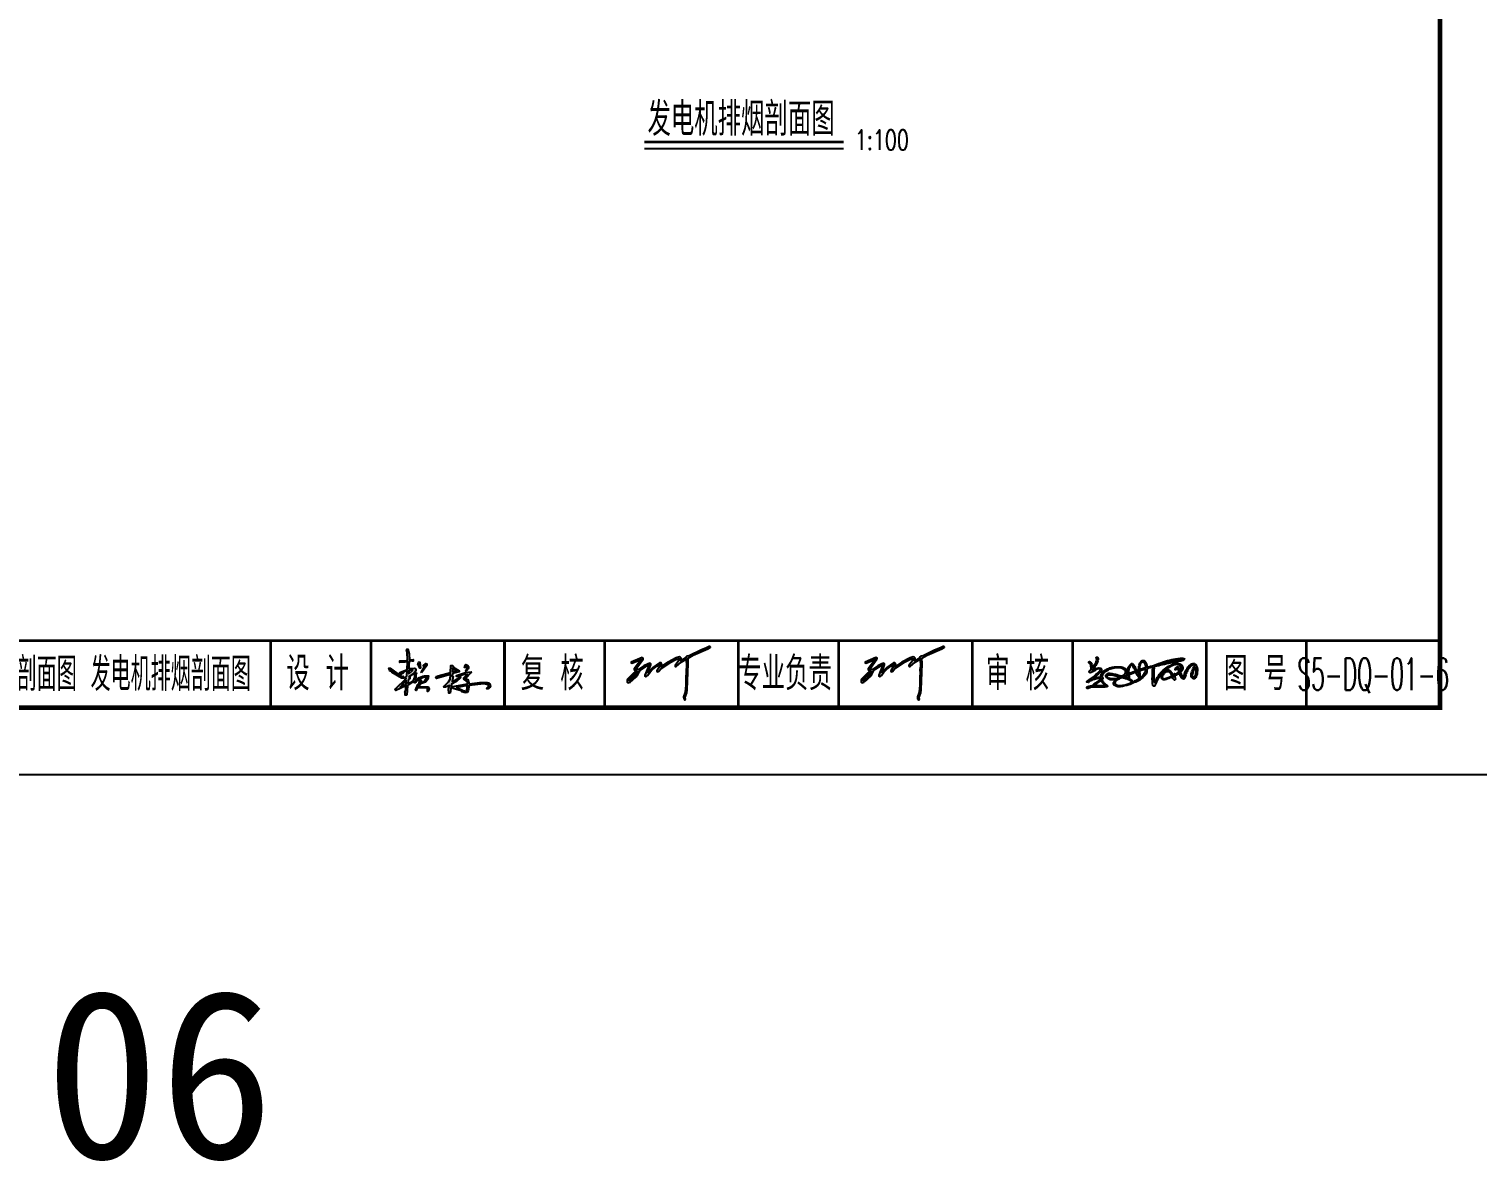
# Model space of a CAD drawing. Header units: millimetres. Extents: x 210068 to 672068, y -299976 to -107099.
# Drawn here: x 355953 to 377621, y -299976 to -283040 of the extents above; entities that cross this region are included whole.
import ezdxf
from ezdxf.enums import TextEntityAlignment as Align

# ---------------------------------------------------------------- set-up
doc = ezdxf.new("R2010")
doc.units = ezdxf.units.MM
doc.header["$LTSCALE"] = 1000
doc.header["$MEASUREMENT"] = 0
for name, color, linetype in [('1', 1, 'Continuous'), ('图框', 7, 'Continuous'), ('文字', 7, 'Continuous')]:
    doc.layers.add(name, color=color, linetype=linetype)
doc.styles.add('-黑体', font='SIMHEI.TTF')
doc.styles.get("Standard").update_dxf_attribs({"font": 'simplex1.shx', "width": 0.7, "bigfont": 'HZTXT.shx'})
doc.styles.add('四航院', font='simplex1.shx', dxfattribs={"width": 0.7, "height": 3.5, "bigfont": 'HZTXT.shx'})

# ---------------------------------------------------------------- blocks, each defined once
blk = doc.blocks.new('series')
at = {"width": 0.75}
for tag, height, p in [('页码', 4, (-35, -19)), ('图名', 5, (-220, -282)), ('图号', 5, (-20, -282))]:
    blk.add_attdef(tag, text='', height=height, dxfattribs=at).set_placement(p, align=Align.MIDDLE_CENTER)

msp = doc.modelspace()

# ---------------------------------------------------------------- hatches: boundary and pattern name
at = {"linetype": 'Continuous'}
h = msp.add_hatch(color=256, dxfattribs=at)
h.paths.add_polyline_path([(365055, -292658.5), (365062.2, -292654.9), (365055, -292676.5), (365015.4, -292726.9), (364972.2, -292766.5), (364936.2, -292788.1), (364957.8, -292748.5)], flags=17)
h.paths.add_polyline_path([(366145.8, -292280.5), (366142.2, -292276.9), (366131.4, -292276.9), (366091.8, -292298.5), (366005.4, -292330.9), (365832.6, -292417.3), (365796.6, -292424.5), (365785.8, -292435.3), (365785.8, -292442.5), (365706.6, -292492.9), (365713.8, -292453.3), (365699.4, -292438.9), (365685, -292435.3), (365638.2, -292449.7), (365515.8, -292514.5), (365418.6, -292579.3), (365411.4, -292579.3), (365422.2, -292550.5), (365418.6, -292532.5), (365411.4, -292525.3), (365389.8, -292525.3), (365289, -292593.7), (365213.4, -292669.3), (365256.6, -292550.5), (365256.6, -292539.7), (365245.8, -292528.9), (365217, -292536.1), (365155.8, -292568.5), (365073, -292622.5), (365033.4, -292615.3), (365141.4, -292467.7), (365145, -292453.3), (365127, -292442.5), (364965, -292510.9), (364965, -292521.7), (364975.8, -292528.9), (365112.6, -292471.3), (365008.2, -292611.7), (365008.2, -292626.1), (365015.4, -292633.3), (365047.8, -292640.5), (365001, -292676.5), (364911, -292766.5), (364903.8, -292780.9), (364903.8, -292809.7), (364914.6, -292820.5), (364947, -292809.7), (364983, -292784.5), (365037, -292734.1), (365065.8, -292698.1), (365101.8, -292626.1), (365188.2, -292572.1), (365231.4, -292554.1), (365170.2, -292708.9), (365170.2, -292723.3), (365184.6, -292734.1), (365209.8, -292712.5), (365245.8, -292662.1), (365289, -292618.9), (365350.2, -292572.1), (365397, -292546.9), (365386.2, -292582.9), (365350.2, -292644.1), (365357.4, -292658.5), (365379, -292647.7), (365411.4, -292608.1), (365555.4, -292514.5), (365634.6, -292474.9), (365670.6, -292460.5), (365688.6, -292460.5), (365688.6, -292474.9), (365620.2, -292564.9), (365623.8, -292575.7), (365638.2, -292575.7), (365713.8, -292510.9), (365789.4, -292467.7), (365793, -292575.7), (365785.8, -292629.7), (365789.4, -292672.9), (365782.2, -292734.1), (365782.2, -292856.5), (365771.4, -292960.9), (365746.2, -293032.9), (365749.8, -293058.1), (365764.2, -293076.1), (365771.4, -293076.1), (365778.6, -293065.3), (365771.4, -293036.5), (365796.6, -292971.7), (365803.8, -292924.9), (365818.2, -292536.1), (365814.6, -292453.3), (365893.8, -292406.5), (366113.4, -292312.9), (366153, -292287.7)])
h = msp.add_hatch(color=256, dxfattribs=at)
h.paths.add_polyline_path([(368555, -292658.5), (368562.2, -292654.9), (368555, -292676.5), (368515.4, -292726.9), (368472.2, -292766.5), (368436.2, -292788.1), (368457.8, -292748.5)], flags=17)
h.paths.add_polyline_path([(369645.8, -292280.5), (369642.2, -292276.9), (369631.4, -292276.9), (369591.8, -292298.5), (369505.4, -292330.9), (369332.6, -292417.3), (369296.6, -292424.5), (369285.8, -292435.3), (369285.8, -292442.5), (369206.6, -292492.9), (369213.8, -292453.3), (369199.4, -292438.9), (369185, -292435.3), (369138.2, -292449.7), (369015.8, -292514.5), (368918.6, -292579.3), (368911.4, -292579.3), (368922.2, -292550.5), (368918.6, -292532.5), (368911.4, -292525.3), (368889.8, -292525.3), (368789, -292593.7), (368713.4, -292669.3), (368756.6, -292550.5), (368756.6, -292539.7), (368745.8, -292528.9), (368717, -292536.1), (368655.8, -292568.5), (368573, -292622.5), (368533.4, -292615.3), (368641.4, -292467.7), (368645, -292453.3), (368627, -292442.5), (368465, -292510.9), (368465, -292521.7), (368475.8, -292528.9), (368612.6, -292471.3), (368508.2, -292611.7), (368508.2, -292626.1), (368515.4, -292633.3), (368547.8, -292640.5), (368501, -292676.5), (368411, -292766.5), (368403.8, -292780.9), (368403.8, -292809.7), (368414.6, -292820.5), (368447, -292809.7), (368483, -292784.5), (368537, -292734.1), (368565.8, -292698.1), (368601.8, -292626.1), (368688.2, -292572.1), (368731.4, -292554.1), (368670.2, -292708.9), (368670.2, -292723.3), (368684.6, -292734.1), (368709.8, -292712.5), (368745.8, -292662.1), (368789, -292618.9), (368850.2, -292572.1), (368897, -292546.9), (368886.2, -292582.9), (368850.2, -292644.1), (368857.4, -292658.5), (368879, -292647.7), (368911.4, -292608.1), (369055.4, -292514.5), (369134.6, -292474.9), (369170.6, -292460.5), (369188.6, -292460.5), (369188.6, -292474.9), (369120.2, -292564.9), (369123.8, -292575.7), (369138.2, -292575.7), (369213.8, -292510.9), (369289.4, -292467.7), (369293, -292575.7), (369285.8, -292629.7), (369289.4, -292672.9), (369282.2, -292734.1), (369282.2, -292856.5), (369271.4, -292960.9), (369246.2, -293032.9), (369249.8, -293058.1), (369264.2, -293076.1), (369271.4, -293076.1), (369278.6, -293065.3), (369271.4, -293036.5), (369296.6, -292971.7), (369303.8, -292924.9), (369318.2, -292536.1), (369314.6, -292453.3), (369393.8, -292406.5), (369613.4, -292312.9), (369653, -292287.7)])
h = msp.add_hatch(color=256, dxfattribs=at)
h.paths.add_polyline_path([(361605.3, -292716.1), (361584.3, -292740.1), (361584.3, -292752.1), (361599.3, -292758.1), (361437.3, -292911.1), (361434.3, -292929.1), (361443.3, -292935.1), (361593.3, -292869.1), (361593.3, -292926.1), (361575.3, -292965.1), (361584.3, -292974.1), (361584.3, -293004.1), (361608.3, -293007.1), (361617.3, -292860.1), (361713.3, -292797.1), (361713.3, -292818.1), (361728.3, -292824.1, -0.219057), (361908.3, -292737.1), (361878.3, -292791.1), (361827.3, -292833.1), (361884.3, -292812.1), (361920.3, -292770.1), (361929.3, -292719.1, 0.293496), (361734.3, -292800.1), (361740.3, -292701.1), (361749.3, -292686.1), (361746.3, -292668.1), (361722.3, -292689.1, -0.49928), (361620.3, -292827.1), (361632.3, -292773.1), (361653.3, -292764.1), (361650.3, -292731.1), (361638.3, -292734.1), (361707.3, -292686.1), (361740.3, -292644.1), (361743.3, -292617.1), (361722.3, -292602.1), (361638.3, -292608.1), (361638.3, -292533.1), (361647.3, -292497.1), (361686.3, -292488.1), (361686.3, -292500.1), (361701.3, -292497.1), (361701.3, -292473.1), (361647.3, -292476.1), (361641.3, -292389.1), (361620.3, -292320.1), (361605.3, -292320.1), (361602.3, -292350.1), (361611.3, -292362.1), (361617.3, -292482.1), (361584.3, -292494.1), (361500.3, -292494.1), (361500.3, -292518.1), (361575.3, -292515.1), (361617.3, -292503.1), (361611.3, -292620.1), (361500.3, -292665.1), (361509.3, -292698.1), (361524.3, -292698.1), (361524.3, -292680.1), (361545.3, -292680.1), (361557.3, -292662.1), (361611.3, -292644.1)])
h.paths.add_polyline_path([(361632.3, -292677.1), (361638.3, -292635.1), (361692.3, -292626.1), (361692.3, -292638.1), (361641.3, -292683.1)], flags=16)
h.paths.add_polyline_path([(361596.3, -292788.1), (361596.3, -292842.1), (361500.3, -292890.1)], flags=16)
for points in [[(361785.3, -292575.1), (361785.3, -292551.1), (361773.3, -292554.1), (361779.3, -292515.1), (361803.3, -292515.1), (361809.3, -292605.1), (361800.3, -292605.1)], [(361533.3, -292752.1), (361566.3, -292755.1), (361569.3, -292740.1), (361554.3, -292722.1), (361545.3, -292731.1), (361491.3, -292704.1), (361359.3, -292602.1), (361338.3, -292602.1, 0.426792), (361380.3, -292650.1), (361389.3, -292665.1)], [(361827.3, -292671.1), (361821.3, -292665.1), (361881.3, -292563.1), (361851.3, -292569.1), (361893.3, -292533.1), (361908.3, -292536.1), (361908.3, -292563.1)], [(362487.3, -292641.1), (362496.3, -292650.1), (362526.3, -292611.1, 0.66475), (362478.3, -292551.1), (362472.3, -292593.1), (362490.3, -292578.1, -0.537712)]]:
    msp.add_hatch(color=256, dxfattribs=at).paths.add_polyline_path(points)
h = msp.add_hatch(color=256)
h.paths.add_polyline_path([(371931.4, -292457.8, 0.4327362), (371923.3, -292451, -0.414825), (371917.2, -292446.2, -0.2174435), (371939.8, -292439.1, -0.3028238), (371952.6, -292458.1, -0.0646195), (371938.8, -292524.4, 0.0020696), (371892.8, -292601.3, -0.0118612), (371863.8, -292627.4, 0.7994399), (371876.4, -292630.3, -0.0277972), (371939.3, -292600.3, -0.1025058), (371987.2, -292601.1, -0.2791053), (371997.7, -292611.2, -0.3766822), (371994.9, -292652.2, -0.0137946), (371903.5, -292734.3, 0.0411371), (371884.8, -292749.4, 0.3266972), (371899.9, -292750.9, -0.0497927), (371968.5, -292737.2, 0.1381295), (371991.1, -292730, 0.0043732), (371996.8, -292698.1, -0.0037903), (372028, -292654.7, -0.0731098), (372091.9, -292612.5, -0.0392957), (372163.9, -292588.1, -0.0576859), (372298.5, -292581.6, -0.0451618), (372362.2, -292613.1, -0.096541), (372385.9, -292654.3, -0.063701), (372373.9, -292690.6, 0.7152111), (372379.2, -292693.8, 0.0348217), (372393.7, -292686, -0.0050491), (372393.3, -292645.9, -0.0699507), (372406, -292587.4, -0.0946028), (372451.8, -292533, -0.4266704), (372466, -292534.8, -0.1664051), (372490.4, -292562.8, -0.0455592), (372518.9, -292619.7, 0.3457404), (372534.6, -292637.1, 0.3271849), (372558.7, -292626.4, -0.006336), (372564.2, -292559.7, -0.0704587), (372593.8, -292498.8, -0.2771538), (372634.7, -292487.8, -0.2582571), (372659.4, -292511.6, -0.0598532), (372680.3, -292559.4, 0.0331616), (372683.2, -292588.3), (372723, -292578.4, 0.0061849), (372781.2, -292563.1, -0.0154702), (372928.5, -292508.3, -0.0237323), (373052.8, -292474.5, -0.0275198), (373179.7, -292455.1, -0.0939047), (373233.7, -292455.7, -0.6394761), (373234.5, -292479.2, -0.0844158), (373170.3, -292499.9, -0.0132345), (373031.7, -292527.4, 0.00764), (372800.5, -292579.1, 0.4170973), (372787.5, -292596.9, -0.0068591), (372784.8, -292760.8, 0.052186), (372786.3, -292805.7, 0.9171388), (372798.3, -292807.1, -0.0654685), (372854.8, -292716.8, -0.040623), (372923, -292633, -0.0295505), (373006.8, -292573.5, -0.0510813), (373097.4, -292531.9, -0.0592818), (373159.4, -292530.6, -0.0981614), (373205.2, -292557.1, -0.1186853), (373217.9, -292608.9, -0.1726922), (373198, -292649.3, 0.0946632), (373182.9, -292658.9, 0.0521788), (373212.9, -292728.2, 0.3405225), (373226.7, -292738, 0.25885), (373235.6, -292723.5, -0.0721136), (373254.2, -292649, -0.0415148), (373313.7, -292564.7, -0.0470668), (373350.5, -292537.2, -0.1827595), (373383.1, -292530.6, -0.2343197), (373420, -292559.1, -0.0735697), (373433.5, -292592, -0.0388471), (373436.8, -292617.1, -0.074643), (373426.2, -292710.6, -0.0217995), (373413.7, -292741.5, -0.1539104), (373388.4, -292761.2, -0.223788), (373370, -292758.2, -0.1622081), (373346, -292726.9, -0.1397454), (373348, -292673.4, -0.0385409), (373379.4, -292593, 0.0143412), (373391.9, -292569.1, 0.309375), (373388.1, -292556.4, 0.2722505), (373371.7, -292551.2, 0.128075), (373345.2, -292568.2, 0.0555112), (373309.1, -292608.8, 0.0577165), (373275.9, -292667, 0.0259253), (373254.8, -292734.6, -0.168675), (373233.3, -292764.8, -0.1362568), (373210.1, -292758.4, -0.1167027), (373180.9, -292708.3, -0.032028), (373171.6, -292681.3, 0.5041088), (373163.2, -292680.4, -0.0231096), (373131.8, -292698.9, -0.0152378), (373105.7, -292713.2, 0.3334555), (373101.3, -292726.4, 0.044295), (373106.7, -292764.8, -0.2384524), (373102.4, -292779.3, -0.2012734), (373089.6, -292778.5, -0.0718023), (373077.2, -292767.4, -0.1000271), (373065.3, -292742.2, 0.2425395), (373060.1, -292734.9, 0.2253254), (373048.4, -292738.3, -0.0305318), (372970.2, -292772.2, -0.0623434), (372931.6, -292778.2, -0.0254803), (372916, -292770.3, -0.1584213), (372900.9, -292742.2, -0.0347172), (372900.3, -292735.2, -0.0931023), (372912, -292698.9, -0.0511314), (372946.2, -292652.1, -0.0518468), (372978.2, -292630, -0.0699281), (373005.5, -292629.7, -0.0862153), (373032.2, -292647, 0.0042666), (373050, -292667.7, -0.0082458), (373072.9, -292707.1, 0.4672977), (373085.5, -292706.7, 0.2152786), (373089, -292688.9, -0.1146676), (373091.9, -292682.5, -0.2545008), (373097.8, -292688.2, 0.157949), (373102.8, -292695.2, 0.0496999), (373132.9, -292676.5, 0.0431146), (373161.5, -292655.9, 0.1935942), (373153.7, -292641.3, -0.0042784), (373140, -292607.1, 0.3613943), (373129.5, -292609.2, 0.0482181), (373114.6, -292628.1, -0.1901289), (373105.6, -292626, -0.2330104), (373108.1, -292611.7, -0.1097301), (373128, -292584.1, -0.4251917), (373152.1, -292584, -0.0321403), (373165.6, -292616.4, 0.0623462), (373176.2, -292638.1, 0.1551652), (373187.1, -292633.2, 0.1479596), (373194.6, -292601, 0.1345155), (373177.9, -292563.1, 0.1393905), (373122.6, -292546.3, 0.0360024), (373040.6, -292573.9, 0.0208982), (372954.5, -292630.7, 0.0282837), (372870.6, -292724.2), (372839, -292770.5), (372810.5, -292841.6), (372794.1, -292871.1), (372778.9, -292871.1), (372769.7, -292859.6), (372765.8, -292829.7, -0.0460679), (372764.8, -292694.1, -0.0082422), (372767.5, -292627.4, 0.0338811), (372768, -292597.7, 0.5113301), (372756.3, -292587.2, -0.0582598), (372703.8, -292602.4, 0.1369115), (372687.5, -292611.3, 0.1861389), (372682.5, -292640.9, -0.2193356), (372658.3, -292701.5, -0.0562723), (372574.2, -292780.5, -0.0279825), (372409, -292852.7, -0.0286218), (372285.9, -292880.7, -0.0620296), (372231.2, -292877.7, -0.1104476), (372190.2, -292855.8, -0.1967704), (372182.3, -292818.8, -0.1131678), (372200.7, -292784.9, -0.0371835), (372218.7, -292773.2, 0.6466787), (372214.9, -292770.7, -0.1576124), (372187.9, -292778.2, -0.0170253), (372133.2, -292775.5, -0.1193186), (372089.8, -292753.6, -0.1690436), (372067.5, -292720.3, -0.2332322), (372074.7, -292695.2, -0.1410183), (372107.2, -292679.7, -0.0508835), (372148.4, -292681.8, -0.0195394), (372209, -292693.7, -0.0304809), (372299, -292719.2, 0.1215215), (372315.8, -292719, 0.0485331), (372345.8, -292698.4, 0.147562), (372361.2, -292671.6, 0.1370582), (372358.9, -292639.5, 0.0665455), (372332.6, -292615.7, 0.0377993), (372284.9, -292599.9, 0.0299176), (372214, -292600, 0.0427972), (372133.1, -292615.4, 0.0420571), (372057.7, -292658.3, 0.0981624), (372018.3, -292702.5, 0.0841314), (372009, -292733.8, -0.1519375), (372024.3, -292757.6, -0.3106588), (372014, -292767.9, 0.3875144), (372011.5, -292784.3, 0.0608374), (372042.1, -292824.8, -0.0011282), (372058.2, -292840.2, 0.0072521), (372086.9, -292862.6, -0.3491084), (372090.2, -292875.6, 1.2567844), (372087.3, -292878.6, -0.2568734), (372070.7, -292883.6, -0.0124278), (371999.7, -292889, -0.0245348), (371891.4, -292885.3, 0.0325614), (371850.9, -292885.9, -0.0617886), (371801.8, -292908.4, -0.5628851), (371784.1, -292892.9, -0.2086462), (371797.7, -292878.2, -0.1119134), (371851.5, -292867.9, 0.0189876), (371870.2, -292856.2, -0.0015636), (371965.4, -292788.4, 0.0431656), (371997.3, -292764.9, 0.2774168), (371987.7, -292752.2, 0.0215885), (371911.9, -292768, 0.0625001), (371853, -292784.8, 0.0430708), (371806.1, -292815, -0.1160671), (371783.6, -292810.2, -0.4490408), (371788.4, -292796.8, -0.0009373), (371818.6, -292779.1, 0.0358329), (371899.3, -292715.4, 0.0144033), (371977.1, -292644.3, -0.0026158), (371988.9, -292628.2, 0.2401308), (371982.9, -292613.2, 0.1301719), (371938.3, -292617.7, 0.0410354), (371883.1, -292648.8, 0.0090065), (371848.7, -292669.5, -0.1516466), (371820.8, -292666.8, -0.1315232), (371813.9, -292655.4, -0.1772201), (371833.1, -292634.8, -0.0119865), (371846, -292620.7, 0.1895782), (371845.1, -292595.2, 0.0195597), (371841.8, -292557.4, 0.0812343), (371822.2, -292534, -0.0497585), (371812.9, -292520.6, -0.2540424), (371814.6, -292508.2, -0.30104), (371830.3, -292506, -0.2307617), (371832.5, -292508.3, -0.0165178), (371847.1, -292527.2, -0.0043282), (371863.2, -292549.6, -0.0040155), (371866.7, -292594.1, 0.3889693), (371879, -292588.7, -0.0727992), (371901.5, -292553.3, -0.0107612), (371915.6, -292521.5, 0.0023371), (371929.1, -292484.8, 0.0646151)])
h.paths.add_polyline_path([(372486.7, -292600.2, 0.0065219), (372505.4, -292631.7, -0.2716971), (372508, -292644.4, -0.240232), (372498.3, -292650.5, 0.046381), (372472.1, -292657.1, 0.0200979), (372417.9, -292679.5, -0.4281212), (372407.5, -292678.2, -0.2210185), (372404.5, -292667.3, -0.046018), (372412, -292612.4, 0.0496636), (372423.5, -292584, -0.130486), (372447.2, -292556.9), (372454, -292554.5, -0.3156224), (372464.4, -292563.8, -0.0200788)], flags=16)
h.paths.add_polyline_path([(372518, -292663.9, 0.0405167), (372520.4, -292676, -0.0162823), (372540.6, -292712.7, 0.0839158), (372563.5, -292740.9, 0.4083665), (372576.3, -292739.6, 0.0091667), (372575.6, -292709.7, 0.0198115), (372571.4, -292654.9, -0.183743), (372577.6, -292642.5, -0.0325545), (372595.7, -292638.2, 0.0125035), (372652.1, -292620.7, -0.1784633), (372662.3, -292618.1, -0.0798844), (372663.5, -292640.1, -0.0426192), (372640.3, -292685, -0.0147428), (372585.3, -292748.4, 0.0005419), (372486.3, -292801.3, -0.01808), (372370.6, -292847.5, -0.0364788), (372303.2, -292860.8, -0.056104), (372243.7, -292860, -0.1075588), (372214.2, -292845.6, -0.1739776), (372203.8, -292822.4, -0.2239365), (372214.2, -292799.1, -0.0605148), (372252.1, -292772.1, -0.0176263), (372304, -292746.9, -0.1133686), (372314.3, -292746.9, 0.0030335), (372351, -292757.3, -0.0104927), (372397.4, -292771.4, -0.0302672), (372415.1, -292778.9, -0.0453155), (372425.9, -292784.9, -0.1046585), (372429, -292786.7, 0.1444517), (372444, -292793.3, 0.4530348), (372455.2, -292789.6, 0.3138115), (372456.2, -292783.2, 0.0522387), (372439.3, -292771.8, 0.0569054), (372421.8, -292761.9, -0.2850284), (372418.2, -292754.6, 0.0893207), (372413.7, -292729.1, -0.1474286), (372409.6, -292708.8, -0.2223063), (372421.9, -292699.9, 0.0107226), (372469.8, -292681, 0.0287759), (372509.3, -292662.9, -0.4496064)], flags=16)
h.paths.add_polyline_path([(372579.8, -292562.5, -0.0474508), (372595.6, -292521.2, -0.3272478), (372619.2, -292507.7, -0.2577654), (372644.6, -292530.6, 0.0319868), (372653.7, -292551.8, -0.0621655), (372659.7, -292592.4, -0.4762855), (372652.7, -292600.5, -0.021082), (372601.1, -292616.8, -0.0341056), (372579.4, -292622, -0.2405952), (372575.1, -292616.6, -0.0718276)], flags=16)
h.paths.add_polyline_path([(372536.7, -292652.6, -0.3115096), (372538.7, -292652.1, 0.0911218), (372547, -292652.2, -0.0446169), (372559, -292650.6, -0.2547374), (372561.5, -292656.6, 0.043825), (372561.7, -292680.1, 0.0541408), (372565.8, -292703.5, -0.5119127), (372564.1, -292707.3, -0.250815), (372557.4, -292703.5, -0.0680889), (372554.3, -292697.3, 0.0275946), (372545.7, -292671.4), (372536.5, -292655.2, -0.4388178)], flags=16)
h.paths.add_polyline_path([(372394.3, -292708.9, -0.0707934), (372400.2, -292725.9, -0.03684), (372403.1, -292750, -0.5117016), (372398.3, -292751.7, 0.0080913), (372375, -292743.5, -0.0360686), (372354.4, -292735.1, 0.0687236), (372337.8, -292732.8, -1.0248645), (372337.9, -292729.4, 0.0863238), (372346.7, -292727.5, 0.0287724), (372378.4, -292710.1, -0.2793862)], flags=16)
h.paths.add_polyline_path([(372280.9, -292738.4, 0.1271146), (372273.7, -292741.3, -0.0846139), (372251.5, -292750.9, -0.0075428), (372208, -292759.8, -0.0803604), (372150.1, -292762.5, -0.1455319), (372109.7, -292750.3, -0.072881), (372089.7, -292731, -0.3566055), (372089.8, -292709.7, -0.2035049), (372106.8, -292702, -0.0855498), (372129.3, -292700.9, -0.0046076), (372173.1, -292707.5, 0.0120104), (372248.9, -292725.6, 0.0170637), (372278.8, -292732.4, -0.6496536)], flags=16)
h.paths.add_polyline_path([(372869.9, -292537.5, -0.0443046), (372883.1, -292531.8, -0.0042637), (373049.6, -292485.2, -0.0083353), (373146.7, -292469.6, 0.0005722), (373205.2, -292464.1, -0.0615942), (373215.8, -292468, -0.6713136), (373213.5, -292471.2, -0.0126638), (373151.6, -292485.2, -0.0183642), (373087.5, -292497.9, -0.0134821), (372975.5, -292520.5, 0.015232), (372904.2, -292535, 0.079126), (372876.8, -292540.7, -0.0900793), (372872.3, -292542.8, -1.1085934)], flags=16)
h.paths.add_polyline_path([(372920.8, -292712.1, -0.0724163), (372936.4, -292690.3, -0.0758288), (372963.6, -292659.8, -0.1260936), (372989.5, -292650.2, -0.1837588), (373020.2, -292663.7, -0.0604555), (373041.7, -292695.2, -0.0556187), (373052.1, -292720.5), (373014.7, -292740.9), (372953, -292764.1, -0.0936187), (372939.1, -292766.5, -0.1037716), (372920.1, -292759.6, -0.1768534), (372912.8, -292743.7, -0.2049788)], flags=16)
h.paths.add_polyline_path([(372070.2, -292862.9, -0.5717642), (372067.7, -292866.5, 0.0055015), (372029.6, -292867, 0.0030436), (371970.4, -292869.3, -0.0058344), (371915, -292869.1, -0.0217204), (371890.4, -292868, -0.0474839), (371878.9, -292867.4, -0.9236702), (371877.7, -292863.6, 0.1291052), (371885, -292862.1, 0.0216292), (371891.5, -292858.4, 0.0282954), (371897.2, -292855.2, -0.0034908), (371963.9, -292811.2, -0.1003003), (371990, -292792.8, -0.1688866), (371999, -292792.8, -0.0769142), (372003.1, -292804.3, 0.0384114), (372015.7, -292822.9, -0.0277339), (372034.5, -292842.2, 0.0181475), (372057.6, -292857.8, 0.0503106)], flags=16)
h.paths.add_polyline_path([(373079.2, -292722.2, -0.3394371), (373085.1, -292717.8), (373086.4, -292717.8, -0.0911281), (373090.7, -292718.3, -0.1197509), (373091.5, -292719.3, -0.2175607), (373092.5, -292723.1, -0.1720675), (373090.2, -292728.1, -0.3453662), (373086.1, -292729.5, -0.180886), (373081, -292726.4, -0.2867065)], flags=16)
h.paths.add_polyline_path([(373372.9, -292672, 0.0269927), (373378.1, -292649.8, -0.0167424), (373388.1, -292620.8, 0.0736244), (373394.2, -292601.3, -0.1008778), (373398.2, -292588.7, -0.5931232), (373404.5, -292588.8, -0.1527362), (373415.9, -292629.7, -0.0390382), (373407, -292695.6, -0.0762334), (373389.6, -292737.1, -0.5122047), (373371.1, -292737.4, -0.0923839), (373364.8, -292720, -0.0797837), (373364.7, -292703.5, -0.0636056)], flags=16)
h = msp.add_hatch(color=256, dxfattribs=at)
h.paths.add_polyline_path([(362163.3, -292872.1), (362160.3, -292887.1), (362187.3, -292887.1), (362244.3, -292863.1), (362232.3, -292917.1), (362235.3, -292977.1), (362253.3, -292977.1), (362277.3, -292842.1), (362349.3, -292800.1), (362409.3, -292749.1), (362406.3, -292731.1), (362388.3, -292749.1), (362283.3, -292803.1), (362298.3, -292725.1), (362283.3, -292725.1), (362292.3, -292683.1), (362391.3, -292656.1), (362391.3, -292641.1), (362325.3, -292605.1), (362289.3, -292563.1), (362265.3, -292563.1), (362259.3, -292668.1), (362076.3, -292716.1), (362070.3, -292725.1), (362046.3, -292728.1), (362040.3, -292746.1), (362052.3, -292755.1), (362259.3, -292695.1), (362256.3, -292767.1), (362229.3, -292809.1)])
h.paths.add_polyline_path([(362292.3, -292659.1), (362292.3, -292605.1), (362349.3, -292644.1)], flags=16)
h = msp.add_hatch(color=256, dxfattribs=at)
h.paths.add_polyline_path([(362511.3, -292695.1), (362460.3, -292749.1), (362460.3, -292767.1), (362517.3, -292809.1), (362514.3, -292839.1), (362295.3, -292878.1), (362292.3, -292893.1), (362301.3, -292905.1), (362421.3, -292944.1), (362430.3, -292956.1), (362487.3, -292974.1), (362511.3, -292968.1), (362526.3, -292944.1), (362538.3, -292863.1), (362757.3, -292839.1), (362829.3, -292851.1), (362829.3, -292878.1), (362808.3, -292896.1), (362805.3, -292914.1, 1.055254), (362808.3, -292818.1), (362697.3, -292815.1), (362541.3, -292836.1), (362520.3, -292773.1), (362487.3, -292758.1), (362565.3, -292674.1), (362568.3, -292659.1), (362487.3, -292665.1), (362352.3, -292710.1), (362352.3, -292728.1), (362373.3, -292734.1), (362451.3, -292704.1)])
h.paths.add_polyline_path([(362517.3, -292863.1), (362505.3, -292932.1), (362490.3, -292947.1), (362451.3, -292938.1), (362355.3, -292890.1)], flags=16)
h = msp.add_hatch(color=256, dxfattribs=at)
edge = h.paths.add_edge_path()
edge.add_line((361926.3, -292953.1), (361917.3, -292953.1))
edge.add_line((361917.3, -292953.1), (361917.3, -292911.1))
edge.add_line((361917.3, -292911.1), (361908.3, -292899.1))
edge.add_line((361908.3, -292899.1), (361767.3, -292899.1))
edge.add_line((361767.3, -292899.1), (361746.3, -292935.1))
edge.add_line((361746.3, -292935.1), (361737.3, -292932.1))
edge.add_line((361737.3, -292932.1), (361770.3, -292848.1))
edge.add_line((361770.3, -292848.1), (361779.3, -292848.1))
edge.add_line((361779.3, -292848.1), (361806.3, -292782.1))
edge.add_line((361806.3, -292782.1), (361821.3, -292782.1))
edge.add_line((361821.3, -292782.1), (361821.3, -292815.1))
edge.add_line((361821.3, -292815.1), (361782.3, -292881.1))
edge.add_line((361782.3, -292881.1), (361926.3, -292884.1))
edge.add_arc((361899.3, -292918.6), 43.8, -51.9818, 51.9818, ccw=False)

# ---------------------------------------------------------------- linework, layer by layer
msp.add_line((365163.1, -284829.9), (368143.6, -284829.9))
msp.add_lwpolyline([(378068.5, -294191.9), (378068.5, -264491.9), (336068.5, -264491.9), (336068.5, -294191.9)], close=True)
for points, const_width in [([(377068.5, -265491.9), (339068.5, -265491.9), (339068.5, -293191.9), (377068.5, -293191.9), (377068.5, -265491.9)], 70), ([(365163.1, -284729.9), (368143.6, -284729.9)], 40), ([(339068.5, -292191.9), (377068.5, -292191.9)], 40), ([(366568.5, -293191.9), (366568.5, -292191.9)], 40), ([(368068.5, -293191.9), (368068.5, -292191.9)], 40), ([(370068.5, -293191.9), (370068.5, -292191.9)], 40), ([(371568.5, -293191.9), (371568.5, -292191.9)], 40), ([(373568.5, -293191.9), (373568.5, -292191.9)], 40), ([(375068.5, -293191.9), (375068.5, -292191.9)], 40)]:
    msp.add_lwpolyline(points, dxfattribs=dict(const_width=const_width))
for points in [[(366145.8, -292280.5), (366142.2, -292276.9), (366131.4, -292276.9), (366091.8, -292298.5), (366005.4, -292330.9), (365832.6, -292417.3), (365796.6, -292424.5), (365785.8, -292435.3), (365785.8, -292442.5), (365706.6, -292492.9), (365713.8, -292453.3), (365699.4, -292438.9), (365685, -292435.3), (365638.2, -292449.7), (365515.8, -292514.5), (365418.6, -292579.3), (365411.4, -292579.3), (365422.2, -292550.5), (365418.6, -292532.5), (365411.4, -292525.3), (365389.8, -292525.3), (365289, -292593.7), (365213.4, -292669.3), (365256.6, -292550.5), (365256.6, -292539.7), (365245.8, -292528.9), (365217, -292536.1), (365155.8, -292568.5), (365073, -292622.5), (365033.4, -292615.3), (365141.4, -292467.7), (365145, -292453.3), (365127, -292442.5), (364965, -292510.9), (364965, -292521.7), (364975.8, -292528.9), (365112.6, -292471.3), (365008.2, -292611.7), (365008.2, -292626.1), (365015.4, -292633.3), (365047.8, -292640.5), (365001, -292676.5), (364911, -292766.5), (364903.8, -292780.9), (364903.8, -292809.7), (364914.6, -292820.5), (364947, -292809.7), (364983, -292784.5), (365037, -292734.1), (365065.8, -292698.1), (365101.8, -292626.1), (365188.2, -292572.1), (365231.4, -292554.1), (365170.2, -292708.9), (365170.2, -292723.3), (365184.6, -292734.1), (365209.8, -292712.5), (365245.8, -292662.1), (365289, -292618.9), (365350.2, -292572.1), (365397, -292546.9), (365386.2, -292582.9), (365350.2, -292644.1), (365357.4, -292658.5), (365379, -292647.7), (365411.4, -292608.1), (365555.4, -292514.5), (365634.6, -292474.9), (365670.6, -292460.5), (365688.6, -292460.5), (365688.6, -292474.9), (365620.2, -292564.9), (365623.8, -292575.7), (365638.2, -292575.7), (365713.8, -292510.9), (365789.4, -292467.7), (365793, -292575.7), (365785.8, -292629.7), (365789.4, -292672.9), (365782.2, -292734.1), (365782.2, -292856.5), (365771.4, -292960.9), (365746.2, -293032.9), (365749.8, -293058.1), (365764.2, -293076.1), (365771.4, -293076.1), (365778.6, -293065.3), (365771.4, -293036.5), (365796.6, -292971.7), (365803.8, -292924.9), (365818.2, -292536.1), (365814.6, -292453.3), (365893.8, -292406.5), (366113.4, -292312.9), (366153, -292287.7), (366145.8, -292280.5)], [(369645.8, -292280.5), (369642.2, -292276.9), (369631.4, -292276.9), (369591.8, -292298.5), (369505.4, -292330.9), (369332.6, -292417.3), (369296.6, -292424.5), (369285.8, -292435.3), (369285.8, -292442.5), (369206.6, -292492.9), (369213.8, -292453.3), (369199.4, -292438.9), (369185, -292435.3), (369138.2, -292449.7), (369015.8, -292514.5), (368918.6, -292579.3), (368911.4, -292579.3), (368922.2, -292550.5), (368918.6, -292532.5), (368911.4, -292525.3), (368889.8, -292525.3), (368789, -292593.7), (368713.4, -292669.3), (368756.6, -292550.5), (368756.6, -292539.7), (368745.8, -292528.9), (368717, -292536.1), (368655.8, -292568.5), (368573, -292622.5), (368533.4, -292615.3), (368641.4, -292467.7), (368645, -292453.3), (368627, -292442.5), (368465, -292510.9), (368465, -292521.7), (368475.8, -292528.9), (368612.6, -292471.3), (368508.2, -292611.7), (368508.2, -292626.1), (368515.4, -292633.3), (368547.8, -292640.5), (368501, -292676.5), (368411, -292766.5), (368403.8, -292780.9), (368403.8, -292809.7), (368414.6, -292820.5), (368447, -292809.7), (368483, -292784.5), (368537, -292734.1), (368565.8, -292698.1), (368601.8, -292626.1), (368688.2, -292572.1), (368731.4, -292554.1), (368670.2, -292708.9), (368670.2, -292723.3), (368684.6, -292734.1), (368709.8, -292712.5), (368745.8, -292662.1), (368789, -292618.9), (368850.2, -292572.1), (368897, -292546.9), (368886.2, -292582.9), (368850.2, -292644.1), (368857.4, -292658.5), (368879, -292647.7), (368911.4, -292608.1), (369055.4, -292514.5), (369134.6, -292474.9), (369170.6, -292460.5), (369188.6, -292460.5), (369188.6, -292474.9), (369120.2, -292564.9), (369123.8, -292575.7), (369138.2, -292575.7), (369213.8, -292510.9), (369289.4, -292467.7), (369293, -292575.7), (369285.8, -292629.7), (369289.4, -292672.9), (369282.2, -292734.1), (369282.2, -292856.5), (369271.4, -292960.9), (369246.2, -293032.9), (369249.8, -293058.1), (369264.2, -293076.1), (369271.4, -293076.1), (369278.6, -293065.3), (369271.4, -293036.5), (369296.6, -292971.7), (369303.8, -292924.9), (369318.2, -292536.1), (369314.6, -292453.3), (369393.8, -292406.5), (369613.4, -292312.9), (369653, -292287.7), (369645.8, -292280.5)], [(365055, -292658.5), (365062.2, -292654.9), (365055, -292676.5), (365015.4, -292726.9), (364972.2, -292766.5), (364936.2, -292788.1), (364957.8, -292748.5), (365055, -292658.5)], [(368555, -292658.5), (368562.2, -292654.9), (368555, -292676.5), (368515.4, -292726.9), (368472.2, -292766.5), (368436.2, -292788.1), (368457.8, -292748.5), (368555, -292658.5)]]:
    msp.add_lwpolyline(points, dxfattribs=at)
for points in [[(361608.3, -293007.1), (361584.3, -293004.1), (361584.3, -292974.1), (361575.3, -292965.1), (361593.3, -292926.1), (361593.3, -292869.1), (361443.3, -292935.1), (361434.3, -292929.1), (361437.3, -292911.1), (361599.3, -292758.1), (361584.3, -292752.1), (361584.3, -292740.1), (361605.3, -292716.1), (361611.3, -292644.1), (361557.3, -292662.1), (361545.3, -292680.1), (361524.3, -292680.1), (361524.3, -292698.1), (361509.3, -292698.1), (361500.3, -292665.1), (361611.3, -292620.1), (361617.3, -292503.1), (361575.3, -292515.1), (361500.3, -292518.1), (361500.3, -292494.1), (361584.3, -292494.1), (361617.3, -292482.1), (361611.3, -292362.1), (361602.3, -292350.1), (361605.3, -292320.1), (361620.3, -292320.1), (361641.3, -292389.1), (361647.3, -292476.1), (361701.3, -292473.1), (361701.3, -292497.1), (361686.3, -292500.1), (361686.3, -292488.1), (361647.3, -292497.1), (361638.3, -292533.1), (361638.3, -292608.1), (361722.3, -292602.1), (361743.3, -292617.1), (361740.3, -292644.1), (361707.3, -292686.1), (361638.3, -292734.1), (361650.3, -292731.1), (361653.3, -292764.1), (361632.3, -292773.1), (361620.3, -292827.1, 0.49928), (361722.3, -292689.1), (361746.3, -292668.1), (361749.3, -292686.1), (361740.3, -292701.1), (361734.3, -292800.1, -0.293496), (361929.3, -292719.1), (361920.3, -292770.1), (361884.3, -292812.1), (361827.3, -292833.1), (361878.3, -292791.1), (361908.3, -292737.1, 0.219057), (361728.3, -292824.1), (361713.3, -292818.1), (361713.3, -292797.1), (361617.3, -292860.1)], [(361566.3, -292755.1), (361533.3, -292752.1), (361389.3, -292665.1), (361380.3, -292650.1, -0.426792), (361338.3, -292602.1), (361359.3, -292602.1), (361491.3, -292704.1), (361545.3, -292731.1), (361554.3, -292722.1), (361569.3, -292740.1)], [(362487.3, -292974.1), (362430.3, -292956.1), (362421.3, -292944.1), (362301.3, -292905.1), (362292.3, -292893.1), (362295.3, -292878.1), (362514.3, -292839.1), (362517.3, -292809.1), (362460.3, -292767.1), (362460.3, -292749.1), (362511.3, -292695.1), (362451.3, -292704.1), (362373.3, -292734.1), (362352.3, -292728.1), (362352.3, -292710.1), (362487.3, -292665.1), (362568.3, -292659.1), (362565.3, -292674.1), (362487.3, -292758.1), (362520.3, -292773.1), (362541.3, -292836.1), (362697.3, -292815.1), (362808.3, -292818.1, -1.055254), (362805.3, -292914.1), (362808.3, -292896.1), (362829.3, -292878.1), (362829.3, -292851.1), (362757.3, -292839.1), (362538.3, -292863.1), (362526.3, -292944.1), (362511.3, -292968.1)], [(362496.3, -292650.1), (362487.3, -292641.1, 0.537712), (362490.3, -292578.1), (362472.3, -292593.1), (362478.3, -292551.1, -0.66475), (362526.3, -292611.1)], [(361926.3, -292953.1), (361917.3, -292953.1), (361917.3, -292911.1), (361908.3, -292899.1), (361767.3, -292899.1), (361746.3, -292935.1), (361737.3, -292932.1), (361770.3, -292848.1), (361779.3, -292848.1), (361806.3, -292782.1), (361821.3, -292782.1), (361821.3, -292815.1), (361782.3, -292881.1), (361926.3, -292884.1, -0.487536)]]:
    msp.add_lwpolyline(points, format="xyb", close=True, dxfattribs=at)
for points in [[(361785.3, -292575.1), (361785.3, -292551.1), (361773.3, -292554.1), (361779.3, -292515.1), (361803.3, -292515.1), (361809.3, -292605.1), (361800.3, -292605.1)], [(361641.3, -292683.1), (361692.3, -292638.1), (361692.3, -292626.1), (361638.3, -292635.1), (361632.3, -292677.1)], [(361827.3, -292671.1), (361821.3, -292665.1), (361881.3, -292563.1), (361851.3, -292569.1), (361893.3, -292533.1), (361908.3, -292536.1), (361908.3, -292563.1)], [(362253.3, -292977.1), (362235.3, -292977.1), (362232.3, -292917.1), (362244.3, -292863.1), (362187.3, -292887.1), (362160.3, -292887.1), (362163.3, -292872.1), (362229.3, -292809.1), (362256.3, -292767.1), (362259.3, -292695.1), (362052.3, -292755.1), (362040.3, -292746.1), (362046.3, -292728.1), (362070.3, -292725.1), (362076.3, -292716.1), (362259.3, -292668.1), (362265.3, -292563.1), (362289.3, -292563.1), (362325.3, -292605.1), (362391.3, -292641.1), (362391.3, -292656.1), (362292.3, -292683.1), (362283.3, -292725.1), (362298.3, -292725.1), (362283.3, -292803.1), (362388.3, -292749.1), (362406.3, -292731.1), (362409.3, -292749.1), (362349.3, -292800.1), (362277.3, -292842.1)], [(362292.3, -292659.1), (362349.3, -292644.1), (362292.3, -292605.1)], [(361500.3, -292890.1), (361596.3, -292842.1), (361596.3, -292788.1)], [(362505.3, -292932.1), (362517.3, -292863.1), (362355.3, -292890.1), (362451.3, -292938.1), (362490.3, -292947.1)]]:
    msp.add_lwpolyline(points, close=True, dxfattribs=at)
for points in [[(372870.6, -292724.2), (372839, -292770.5), (372810.5, -292841.6), (372794.1, -292871.1), (372778.9, -292871.1), (372769.7, -292859.6), (372765.8, -292829.7, -0.0460679), (372764.8, -292694.1, -0.0082422), (372767.5, -292627.4, 0.0338811), (372768, -292597.7, 0.5113301), (372756.3, -292587.2, -0.0582598), (372703.8, -292602.4, 0.1369115), (372687.5, -292611.3, 0.1861389), (372682.5, -292640.9, -0.2193356), (372658.3, -292701.5, -0.0562723), (372574.2, -292780.5, -0.0279825), (372409, -292852.7, -0.0286218), (372285.9, -292880.7, -0.0620296), (372231.2, -292877.7, -0.1104476), (372190.2, -292855.8, -0.1967704), (372182.3, -292818.8, -0.1131678), (372200.7, -292784.9, -0.0371835), (372218.7, -292773.2, 0.6644047), (372214.8, -292770.7, -0.1569135), (372187.9, -292778.2, -0.0170253), (372133.2, -292775.5, -0.1193186), (372089.8, -292753.6, -0.1690436), (372067.5, -292720.3, -0.2332322), (372074.7, -292695.2, -0.1410183), (372107.2, -292679.7, -0.0508835), (372148.4, -292681.8, -0.0195394), (372209, -292693.7, -0.0304809), (372299, -292719.2, 0.1215215), (372315.8, -292719, 0.0485331), (372345.8, -292698.4, 0.147562), (372361.2, -292671.6, 0.1370582), (372358.9, -292639.5, 0.0665455), (372332.6, -292615.7, 0.0377993), (372284.9, -292599.9, 0.0299176), (372214, -292600, 0.0427972), (372133.1, -292615.4, 0.0420571), (372057.7, -292658.3, 0.0981624), (372018.3, -292702.5, 0.0841314), (372009, -292733.8, -0.1519375), (372024.3, -292757.6, -0.3106588), (372014, -292767.9, 0.3875144), (372011.5, -292784.3, 0.0608374), (372042.1, -292824.8, -0.0011282), (372058.2, -292840.2, 0.0072521), (372086.9, -292862.6, -0.3491084), (372090.2, -292875.6, 1.2567844), (372087.3, -292878.6, -0.2568734), (372070.7, -292883.6, -0.0124278), (371999.7, -292889, -0.0245348), (371891.4, -292885.3, 0.0325614), (371850.9, -292885.9, -0.0617886), (371801.8, -292908.4, -0.5628851), (371784.1, -292892.9, -0.2086462), (371797.7, -292878.2, -0.1119134), (371851.5, -292867.9, 0.0189876), (371870.2, -292856.2, -0.0015636), (371965.4, -292788.4, 0.0431656), (371997.3, -292764.9, 0.2774168), (371987.7, -292752.2, 0.0215885), (371911.9, -292768, 0.0625001), (371853, -292784.8, 0.0430708), (371806.1, -292815, -0.1160671), (371783.6, -292810.2, -0.4490408), (371788.4, -292796.8, -0.0009373), (371818.6, -292779.1, 0.0358329), (371899.3, -292715.4, 0.0144033), (371977.1, -292644.3, -0.0026158), (371988.9, -292628.2, 0.2401308), (371982.9, -292613.2, 0.1301719), (371938.3, -292617.7, 0.0410354), (371883.1, -292648.8, 0.0090065), (371848.7, -292669.5, -0.1516466), (371820.8, -292666.8, -0.1315232), (371813.9, -292655.4, -0.1772201), (371833.1, -292634.8, -0.0119865), (371846, -292620.7, 0.1895782), (371845.1, -292595.2, 0.0195597), (371841.8, -292557.4, 0.0812343), (371822.2, -292534, -0.0497585), (371812.9, -292520.6, -0.2540424), (371814.6, -292508.2, -0.30104), (371830.3, -292506, -0.2307617), (371832.5, -292508.3, -0.0165178), (371847.1, -292527.2, -0.0043282), (371863.2, -292549.6, -0.0040155), (371866.7, -292594.1, 0.3889693), (371879, -292588.7, -0.0727992), (371901.5, -292553.3, -0.0107612), (371915.6, -292521.5, 0.0023371), (371929.1, -292484.8, 0.0646151), (371931.4, -292457.8, 0.4327362), (371923.3, -292451, -0.414825), (371917.2, -292446.2, -0.2174435), (371939.8, -292439.1, -0.3028238), (371952.6, -292458.1, -0.0646195), (371938.8, -292524.4, 0.0020696), (371892.8, -292601.3, -0.0118612), (371863.8, -292627.4, 0.7994399), (371876.4, -292630.3, -0.0277972), (371939.3, -292600.3, -0.1025058), (371987.2, -292601.1, -0.2791053), (371997.7, -292611.2, -0.3766822), (371994.9, -292652.2, -0.0137946), (371903.5, -292734.3, 0.0411371), (371884.8, -292749.4, 0.3266972), (371899.9, -292750.9, -0.0497927), (371968.5, -292737.2, 0.1381295), (371991.1, -292730, 0.0043732), (371996.8, -292698.1, -0.0037903), (372028, -292654.7, -0.0731098), (372091.9, -292612.5, -0.0392957), (372163.9, -292588.1, -0.0576859), (372298.5, -292581.6, -0.0451618), (372362.2, -292613.1, -0.096541), (372385.9, -292654.3, -0.063701), (372373.9, -292690.6, 0.7152111), (372379.2, -292693.8, 0.0348217), (372393.7, -292686, -0.0050491), (372393.3, -292645.9, -0.0699507), (372406, -292587.4, -0.0946028), (372451.8, -292533, -0.4266704), (372466, -292534.8, -0.1664051), (372490.4, -292562.8, -0.0455592), (372518.9, -292619.7, 0.3457404), (372534.6, -292637.1, 0.3271849), (372558.7, -292626.4, -0.006336), (372564.2, -292559.7, -0.0704587), (372593.8, -292498.8, -0.2771538), (372634.7, -292487.8, -0.2582571), (372659.4, -292511.6, -0.0598532), (372680.3, -292559.4, 0.0331616), (372683.2, -292588.3, 0.0000002), (372723, -292578.4, 0.0061849), (372781.2, -292563.1, -0.0154702), (372928.5, -292508.3, -0.0237323), (373052.8, -292474.5, -0.0275198), (373179.7, -292455.1, -0.0939047), (373233.7, -292455.7, -0.6304944), (373234.8, -292479, -0.0848295), (373170.3, -292499.9, -0.0132345), (373031.7, -292527.4, 0.00764), (372800.5, -292579.1, 0.4170973), (372787.5, -292596.9, -0.0068591), (372784.8, -292760.8, 0.052186), (372786.3, -292805.7, 0.9171388), (372798.3, -292807.1, -0.0654685), (372854.8, -292716.8, -0.040623), (372923, -292633, -0.0295505), (373006.8, -292573.5, -0.0510813), (373097.4, -292531.9, -0.0592818), (373159.4, -292530.6, -0.0981614), (373205.2, -292557.1, -0.1186853), (373217.9, -292608.9, -0.1726922), (373198, -292649.3, 0.0946632), (373182.9, -292658.9, 0.0521788), (373212.9, -292728.2, 0.3405225), (373226.7, -292738, 0.25885), (373235.6, -292723.5, -0.0721136), (373254.2, -292649, -0.0415148), (373313.7, -292564.7, -0.0470668), (373350.5, -292537.2, -0.1827595), (373383.1, -292530.6, -0.2343197), (373420, -292559.1, -0.0735697), (373433.5, -292592, -0.0388471), (373436.8, -292617.1, -0.074643), (373426.2, -292710.6, -0.0217995), (373413.7, -292741.5, -0.1539104), (373388.4, -292761.2, -0.2226467), (373370.1, -292758.3, -0.1625984), (373346, -292726.9, -0.1397454), (373348, -292673.4, -0.0385409), (373379.4, -292593, 0.0143412), (373391.9, -292569.1, 0.309375), (373388.1, -292556.4, 0.2722505), (373371.7, -292551.2, 0.128075), (373345.2, -292568.2, 0.0555112), (373309.1, -292608.8, 0.0577165), (373275.9, -292667, 0.0259253), (373254.8, -292734.6, -0.168675), (373233.3, -292764.8, -0.1362568), (373210.1, -292758.4, -0.1167027), (373180.9, -292708.3, -0.032028), (373171.6, -292681.3, 0.5041088), (373163.2, -292680.4, -0.0231096), (373131.8, -292698.9, -0.0152378), (373105.7, -292713.2, 0.3334555), (373101.3, -292726.4, 0.044295), (373106.7, -292764.8, -0.2384524), (373102.4, -292779.3, -0.2012734), (373089.6, -292778.5, -0.0718023), (373077.2, -292767.4, -0.1000271), (373065.3, -292742.2, 0.2425395), (373060.1, -292734.9, 0.2253254), (373048.4, -292738.3, -0.0305318), (372970.2, -292772.2, -0.0623434), (372931.6, -292778.2, -0.0254803), (372916, -292770.3, -0.1584213), (372900.9, -292742.2, -0.0347172), (372900.3, -292735.2, -0.0931023), (372912, -292698.9, -0.0511314), (372946.2, -292652.1, -0.0518468), (372978.2, -292630, -0.0699281), (373005.5, -292629.7, -0.0862153), (373032.2, -292647, 0.0042666), (373050, -292667.7, -0.0082458), (373072.9, -292707.1, 0.5081152), (373086.1, -292705.8, 0.202421), (373089, -292688.9, -0.1146676), (373091.9, -292682.5, -0.2545008), (373097.8, -292688.2, 0.157949), (373102.8, -292695.2, 0.0496999), (373132.9, -292676.5, 0.0431146), (373161.5, -292655.9, 0.1935942), (373153.7, -292641.3, -0.0042784), (373140, -292607.1, 0.3613943), (373129.5, -292609.2, 0.0482181), (373114.6, -292628.1, -0.1901289), (373105.6, -292626, -0.2330104), (373108.1, -292611.7, -0.1097301), (373128, -292584.1, -0.4251917), (373152.1, -292584, -0.0316477), (373165.4, -292615.9, 0.0637352), (373176.2, -292638.1, 0.1551652), (373187.1, -292633.2, 0.1479596), (373194.6, -292601, 0.1345155), (373177.9, -292563.1, 0.1393905), (373122.6, -292546.3, 0.0360024), (373040.6, -292573.9, 0.0208982), (372954.5, -292630.7, 0.0282837), (372870.6, -292724.2, 0.0139068)], [(372575.1, -292616.6, -0.0718276), (372579.8, -292562.5, -0.0474508), (372595.6, -292521.2, -0.3272478), (372619.2, -292507.7, -0.2532239), (372644.4, -292530, 0.0328209), (372653.7, -292551.8, -0.0621655), (372659.7, -292592.4, -0.4762855), (372652.7, -292600.5, -0.021082), (372601.1, -292616.8, -0.0341056), (372579.4, -292622, -0.2405952), (372575.1, -292616.6, 10.2712743)], [(372883.1, -292531.8, -0.0042637), (373049.6, -292485.2, -0.0083353), (373146.7, -292469.6, 0.0005722), (373205.2, -292464.1, -0.0615942), (373215.8, -292468, -0.6713136), (373213.5, -292471.2, -0.0126638), (373151.6, -292485.2, -0.0183642), (373087.5, -292497.9, -0.0134821), (372975.5, -292520.5, 0.015232), (372904.2, -292535, 0.079126), (372876.8, -292540.7, -0.0900793), (372872.3, -292542.8, -1.1085934), (372869.9, -292537.5, -0.0443046), (372883.1, -292531.8, -428.3898095)], [(372129.3, -292700.9, -0.0046076), (372173.1, -292707.5, 0.0120104), (372248.9, -292725.6, 0.0170637), (372278.8, -292732.4, -0.6496536), (372280.9, -292738.4, 0.1271146), (372273.7, -292741.3, -0.0846139), (372251.5, -292750.9, -0.0075428), (372208, -292759.8, -0.0803604), (372150.1, -292762.5, -0.1455319), (372109.7, -292750.3, -0.0750572), (372089.2, -292730.3, -0.3427158), (372089.8, -292709.7, -0.2035049), (372106.8, -292702, -0.0855498), (372129.3, -292700.9, -0.1499207)], [(372304, -292746.9, 0.0176263), (372252.1, -292772.1, 0.0605148), (372214.2, -292799.1, 0.2239365), (372203.8, -292822.4, 0.1739776), (372214.2, -292845.6, 0.1075588), (372243.7, -292860, 0.056104), (372303.2, -292860.8, 0.0364788), (372370.6, -292847.5, 0.01808), (372486.3, -292801.3, -0.0005419), (372585.3, -292748.4, 0.0147428), (372640.3, -292685, 0.0426192), (372663.5, -292640.1, 0.0798844), (372662.3, -292618.1, 0.1784633), (372652.1, -292620.7, -0.0125035), (372595.7, -292638.2, 0.0325545), (372577.6, -292642.5, 0.183743), (372571.4, -292654.9, -0.0198115), (372575.6, -292709.7, -0.0091667), (372576.3, -292739.6, -0.4381583), (372562.8, -292740.3, -0.0817773), (372540.6, -292712.7, 0.0162823), (372520.4, -292676, -0.0405167), (372518, -292663.9, 0.4496064), (372509.3, -292662.9, -0.0287759), (372469.8, -292681, -0.0107226), (372421.9, -292699.9, 0.2223063), (372409.6, -292708.8, 0.1474286), (372413.7, -292729.1, -0.0893207), (372418.2, -292754.6, 0.2850284), (372421.8, -292761.9, -0.0569054), (372439.3, -292771.8, -0.0522387), (372456.2, -292783.2, -0.3138115), (372455.2, -292789.6, -0.4530348), (372444, -292793.3, -0.1444517), (372429, -292786.7, 0.1046585), (372425.9, -292784.9, 0.0453155), (372415.1, -292778.9, 0.0302672), (372397.4, -292771.4, 0.0104927), (372351, -292757.3, -0.0030335), (372314.3, -292746.9, 0.1133686), (372304, -292746.9, 8.7279154)], [(372346.7, -292727.5, 0.0287724), (372378.4, -292710.1, -0.2793862), (372394.3, -292708.9, -0.0707934), (372400.2, -292725.9, -0.03684), (372403.1, -292750, -0.5117016), (372398.3, -292751.7, 0.0080913), (372375, -292743.5, -0.0360686), (372354.4, -292735.1, 0.0687236), (372337.8, -292732.8, -0.9419362), (372337.6, -292729.4, 0.0890643), (372346.7, -292727.5, -0.1973927)], [(372454, -292554.5), (372447.2, -292556.9, 0.130486), (372423.5, -292584, -0.0496636), (372412, -292612.4, 0.046018), (372404.5, -292667.3, 0.2210185), (372407.5, -292678.2, 0.4281212), (372417.9, -292679.5, -0.0200979), (372472.1, -292657.1, -0.046381), (372498.3, -292650.5, 0.240232), (372508, -292644.4, 0.2716971), (372505.4, -292631.7, -0.0065219), (372486.7, -292600.2, 0.0200788), (372464.4, -292563.8, 0.3156224), (372454, -292554.5, -4.0187245)], [(372536.5, -292655.2), (372545.7, -292671.4, -0.0275946), (372554.3, -292697.3, 0.0680889), (372557.4, -292703.5, 0.250815), (372564.1, -292707.3, 0.5119127), (372565.8, -292703.5, -0.0541408), (372561.7, -292680.1, -0.043825), (372561.5, -292656.6, 0.2547374), (372559, -292650.6, 0.0446169), (372547, -292652.2, -0.0911218), (372538.7, -292652.1, 0.3115096), (372536.7, -292652.6, 0.4388178), (372536.5, -292655.2, 0.0498559)], [(373052.1, -292720.5), (373014.7, -292740.9), (372953, -292764.1, -0.0936187), (372939.1, -292766.5, -0.1037716), (372920.1, -292759.6, -0.1768534), (372912.8, -292743.7, -0.2049788), (372920.8, -292712.1, -0.0724163), (372936.4, -292690.3, -0.0758288), (372963.6, -292659.8, -0.1260936), (372989.5, -292650.2, -0.1837588), (373020.2, -292663.7, -0.0604555), (373041.7, -292695.2, -0.0556187), (373052.1, -292720.5, 0.7538048)], [(373086.4, -292717.8), (373084.9, -292717.8, 0.3297238), (373079.2, -292722.2, 0.2867065), (373081, -292726.4, 0.180886), (373086.1, -292729.5, 0.3453662), (373090.2, -292728.1, 0.1720675), (373092.5, -292723.1, 0.2175607), (373091.5, -292719.3, 0.1197509), (373090.7, -292718.3, 0.0911281), (373086.4, -292717.8, -2.0979153)], [(373404.5, -292588.8, -0.1527362), (373415.9, -292629.7, -0.0390382), (373407, -292695.6, -0.0762334), (373389.6, -292737.1, -0.5122047), (373371.1, -292737.4, -0.0923839), (373364.8, -292720, -0.0797837), (373364.7, -292703.5, -0.0636056), (373372.9, -292672, 0.0269927), (373378.1, -292649.8, -0.0167424), (373388.1, -292620.8, 0.0736244), (373394.2, -292601.3, -0.1008778), (373398.2, -292588.7, -0.5931232), (373404.5, -292588.8, 11.1712699)], [(371897.2, -292855.2, -0.0034908), (371963.9, -292811.2, -0.1003003), (371990, -292792.8, -0.1688866), (371999, -292792.8, -0.0769142), (372003.1, -292804.3, 0.0384114), (372015.7, -292822.9, -0.0277339), (372034.5, -292842.2, 0.0181475), (372057.6, -292857.8, 0.0503106), (372070.2, -292862.9, -0.5261351), (372068.1, -292866.5, 0.0055532), (372029.6, -292867, 0.0030436), (371970.4, -292869.3, -0.0058344), (371915, -292869.1, -0.0217204), (371890.4, -292868, -0.0474839), (371878.9, -292867.4, -0.9236702), (371877.7, -292863.6, 0.1293334), (371885, -292862, 0.0215911), (371891.5, -292858.4, 0.0282954), (371897.2, -292855.2, -17.3118828)]]:
    msp.add_lwpolyline(points, format="xyb")
at = {"layer": '图框', "const_width": 40}
for points in [[(359568.5, -293191.9), (359568.5, -292191.9)], [(361068.5, -293191.9), (361068.5, -292191.9)], [(363068.5, -293191.9), (363068.5, -292191.9)], [(364568.5, -293191.9), (364568.5, -292191.9)], [(366568.5, -293191.9), (366568.5, -292191.9)]]:
    msp.add_lwpolyline(points, dxfattribs=at)

# ---------------------------------------------------------------- block references
ref = msp.add_blockref('series', (378068.5, -264491.9), dxfattribs=dict(xscale=100, yscale=100, zscale=100))
ref.add_attrib('图名', '隧道泵房 发电机排风剖面图 发电机排烟剖面图', dxfattribs={"height": 500, "width": 0.6}).set_placement((356068.5, -292691.9), align=Align.MIDDLE_CENTER)
ref.add_attrib('图号', 'S5-DQ-01-6', dxfattribs={"height": 480, "width": 0.5}).set_placement((376068.5, -292691.9), align=Align.MIDDLE_CENTER)

# ---------------------------------------------------------------- texts
at = {"width": 0.7}
for s, p in [('专业负责', (367267.5, -292682.5)), ('审 核', (370744.9, -292682.5)), ('图 号', (374306.8, -292682.5))]:
    msp.add_text(s, height=500, dxfattribs=at).set_placement(p, align=Align.MIDDLE_CENTER)
at = {"style": '-黑体'}
msp.add_text('06', height=2520, dxfattribs=at).set_placement((356191, -299935.3))
at = {"layer": '1', "color": 0, "linetype": 'Continuous', "style": '四航院', "width": 0.7}
msp.add_text('发电机排烟剖面图', height=500, dxfattribs=at).set_placement((365208.1, -284637.5))
at = {"layer": '图框', "width": 0.7}
for s, p in [('设 计', (360272.9, -292682.5)), ('复 核', (363782.4, -292682.5))]:
    msp.add_text(s, height=500, dxfattribs=at).set_placement(p, align=Align.MIDDLE_CENTER)
at = {"layer": '文字', "width": 0.7}
msp.add_text('1:100', height=300, dxfattribs=at).set_placement((368715.1, -284700), align=Align.MIDDLE_CENTER)

doc.saveas('drawing.dxf')
